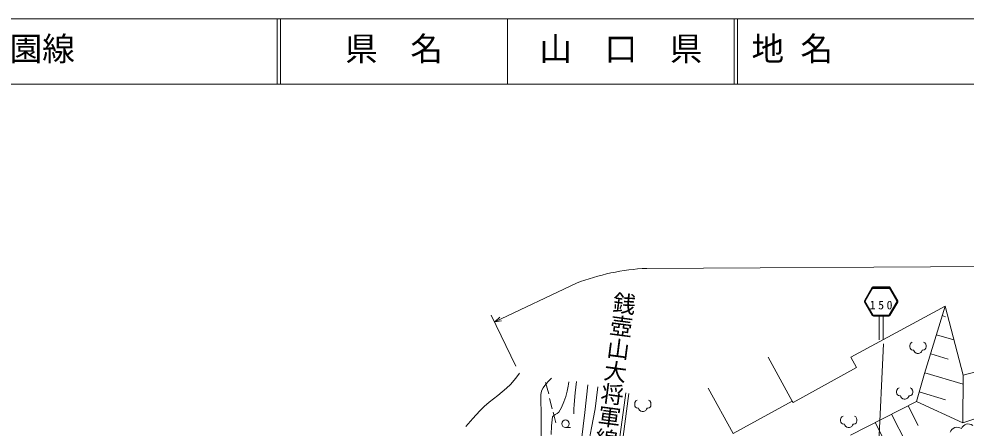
# Model space of a CAD drawing. Units: millimetres, scale not verified. Extents: x 40000 to 680000, y 20000 to 380000.
# Drawn here: x 258171 to 403252, y 317388 to 380000 of the extents above; entities that cross this region are included whole.
import ezdxf
from ezdxf.enums import TextEntityAlignment as Align

# ---------------------------------------------------------------- set-up
doc = ezdxf.new("R2010")
doc.units = ezdxf.units.MM
doc.header["$LTSCALE"] = 1000
doc.layers.add('S-SUV', color=7, linetype='Continuous', lineweight=13)
doc.styles.add('@ＭＳ ゴシック', font='')
doc.styles.add('ＭＳ ゴシック', font='')
doc.styles.get('@ＭＳ ゴシック').set_extended_font_data('@MS Gothic')
doc.styles.get('ＭＳ ゴシック').set_extended_font_data('MS Gothic')

msp = doc.modelspace()

# ---------------------------------------------------------------- linework, layer by layer
at = {"layer": 'S-SUV'}
for p, q in [((680000, 380000), (40000, 380000)), ((297750, 380000), (297750, 370000)), ((298250, 380000), (298250, 370000)), ((333000, 380000), (333000, 370000)), ((367750, 380000), (367750, 370000)), ((368250, 380000), (368250, 370000)), ((40000, 370000), (680000, 370000)), ((487427, 342580), (354330, 341827)), ((343557, 339547), (331053, 333649)), ((387698, 336875), (388884, 338925)), ((387819, 336825), (388987, 338845)), ((391525, 338724), (388956, 338724)), ((389057, 339024), (391424, 339024)), ((389074, 338894), (391407, 338894)), ((391493, 338845), (392661, 336825)), ((391597, 338925), (392782, 336875)), ((387698, 336674), (388884, 334624)), ((387819, 336724), (388987, 334704)), ((392661, 336724), (391493, 334704)), ((392782, 336674), (391597, 334624)), ((385622, 328213), (400028, 336054)), ((396898, 325725), (400028, 336054)), ((400028, 336054), (402793, 325489)), ((334278, 326880), (330507, 334666)), ((331053, 333649), (331836, 334333)), ((332080, 333815), (331053, 333649)), ((389057, 334524), (391424, 334524)), ((391407, 334654), (389074, 334654)), ((389940, 330913), (389940, 334524)), ((390540, 334524), (390540, 330913)), ((399590, 334593), (400124, 334433)), ((398713, 331672), (401385, 330870)), ((390581, 330265), (389699, 311596)), ((394675, 330204), (394631, 330010)), ((394631, 330010), (394631, 329816)), ((394631, 329816), (394675, 329616)), ((394825, 330429), (394675, 330204)), ((394675, 329616), (394775, 329473)), ((394775, 329473), (394919, 329373)), ((395019, 330529), (394825, 330429)), ((394919, 329373), (395119, 329329)), ((396644, 329329), (396838, 329373)), ((396931, 330429), (396738, 330529)), ((396838, 329373), (396981, 329473)), ((397081, 330204), (396931, 330429)), ((396981, 329473), (397081, 329616)), ((397131, 330010), (397081, 330204)), ((397081, 329616), (397131, 329816)), ((397131, 329816), (397131, 330010)), ((417982, 329485), (402793, 325489)), ((376626, 321507), (372956, 328215)), ((385622, 328213), (386473, 326652)), ((395119, 329329), (395213, 329329)), ((395213, 329329), (395294, 329179)), ((395294, 329179), (395394, 329004)), ((395394, 329004), (395588, 328854)), ((395588, 328854), (395781, 328810)), ((395781, 328810), (395969, 328810)), ((395969, 328810), (396125, 328854)), ((396125, 328854), (396319, 328954)), ((396319, 328954), (396413, 329054)), ((396413, 329054), (396463, 329179)), ((396463, 329179), (396544, 329329)), ((396544, 329329), (396644, 329329)), ((397836, 328751), (400508, 327949)), ((386473, 326652), (376757, 321313)), ((334013, 324723), (334427, 325249)), ((334427, 325249), (334834, 325783)), ((339754, 324999), (339197, 324466)), ((395643, 321449), (396898, 325725)), ((396959, 325830), (402785, 324081)), ((402748, 318166), (402793, 325489)), ((332863, 323473), (333456, 324073)), ((333456, 324073), (334013, 324723)), ((338464, 323559), (338282, 323187)), ((338704, 323910), (338464, 323559)), ((339197, 324466), (338704, 323910)), ((339329, 322607), (338805, 324369)), ((342165, 323006), (342314, 323811)), ((342314, 323811), (342362, 324118)), ((342362, 324118), (342409, 324435)), ((343585, 324522), (343375, 322774)), ((344877, 319787), (345326, 323998)), ((346414, 320337), (346846, 323701)), ((392993, 323531), (392799, 323431)), ((394906, 323431), (394712, 323531)), ((330199, 321340), (331549, 322382)), ((331549, 322382), (332863, 323473)), ((338180, 322838), (338136, 322470)), ((338136, 322470), (338177, 318912)), ((338282, 323187), (338180, 322838)), ((341659, 321382), (341960, 322228)), ((341960, 322228), (342165, 323006)), ((343375, 322774), (343225, 321013)), ((349941, 313922), (351118, 322762)), ((351614, 322696), (350437, 313860)), ((367557, 316545), (363744, 323514)), ((392649, 323206), (392606, 323012)), ((392606, 323012), (392606, 322818)), ((392606, 322818), (392649, 322618)), ((392799, 323431), (392649, 323206)), ((392649, 322618), (392749, 322475)), ((392749, 322475), (392893, 322375)), ((392893, 322375), (393093, 322331)), ((393093, 322331), (393187, 322331)), ((393187, 322331), (393268, 322181)), ((393268, 322181), (393368, 322006)), ((394387, 322056), (394437, 322181)), ((394437, 322181), (394518, 322331)), ((394518, 322331), (394618, 322331)), ((394618, 322331), (394812, 322375)), ((394812, 322375), (394956, 322475)), ((395056, 323206), (394906, 323431)), ((394956, 322475), (395056, 322618)), ((395106, 323012), (395056, 323206)), ((395056, 322618), (395106, 322818)), ((395106, 322818), (395106, 323012)), ((396082, 322909), (400092, 321705)), ((328746, 320015), (329448, 320696)), ((329448, 320696), (330199, 321340)), ((339852, 320322), (339424, 321893)), ((341297, 320545), (341659, 321382)), ((343225, 321013), (343185, 320286)), ((352533, 321317), (352490, 321123)), ((352490, 321123), (352490, 320930)), ((352490, 320930), (352533, 320730)), ((352683, 321542), (352533, 321317)), ((352533, 320730), (352633, 320586)), ((352877, 321642), (352683, 321542)), ((354790, 321542), (354596, 321642)), ((354940, 321317), (354790, 321542)), ((354840, 320586), (354940, 320730)), ((354990, 321123), (354940, 321317)), ((354940, 320730), (354990, 320930)), ((354990, 320930), (354990, 321123)), ((376629, 321508), (367557, 316545)), ((376629, 321508), (376757, 321313)), ((395643, 321449), (385529, 316298)), ((393368, 322006), (393562, 321856)), ((393562, 321856), (393756, 321812)), ((393756, 321812), (393943, 321812)), ((393943, 321812), (394099, 321856)), ((394099, 321856), (394293, 321956)), ((394293, 321956), (394387, 322056)), ((394379, 320805), (395909, 317801)), ((395643, 321449), (402748, 318166)), ((402748, 318166), (410549, 320796)), ((327677, 318850), (328746, 320015)), ((339903, 319119), (340087, 319297)), ((340424, 318180), (339995, 319798)), ((340087, 319297), (340327, 319442)), ((340327, 319442), (340613, 319621)), ((340613, 319621), (340851, 319840)), ((340851, 319840), (341096, 320171)), ((341096, 320171), (341297, 320545)), ((343185, 320286), (343149, 319559)), ((344368, 315578), (344877, 319787)), ((345892, 317405), (346414, 320337)), ((352633, 320586), (352777, 320486)), ((352777, 320486), (352977, 320442)), ((352977, 320442), (353071, 320442)), ((353071, 320442), (353152, 320292)), ((353152, 320292), (353252, 320117)), ((353252, 320117), (353446, 319967)), ((353446, 319967), (353640, 319923)), ((353640, 319923), (353827, 319923)), ((353827, 319923), (353983, 319967)), ((353983, 319967), (354177, 320067)), ((354177, 320067), (354271, 320167)), ((354271, 320167), (354321, 320292)), ((354321, 320292), (354402, 320442)), ((354402, 320442), (354502, 320442)), ((354502, 320442), (354696, 320486)), ((354696, 320486), (354840, 320586)), ((384430, 319203), (384236, 319103)), ((386343, 319103), (386149, 319203)), ((391851, 319517), (394144, 315014)), ((326650, 317642), (327677, 318850)), ((338177, 318912), (338157, 315375)), ((339689, 316388), (339766, 317749)), ((339766, 317749), (339903, 319119)), ((384086, 318878), (384043, 318685)), ((384043, 318685), (384043, 318491)), ((384043, 318491), (384086, 318291)), ((384236, 319103), (384086, 318878)), ((384086, 318291), (384186, 318147)), ((384186, 318147), (384330, 318047)), ((384330, 318047), (384530, 318003)), ((384530, 318003), (384624, 318003)), ((384624, 318003), (384705, 317853)), ((384705, 317853), (384805, 317678)), ((385730, 317628), (385824, 317728)), ((385824, 317728), (385874, 317853)), ((385874, 317853), (385955, 318003)), ((385955, 318003), (386055, 318003)), ((386055, 318003), (386249, 318047)), ((386249, 318047), (386393, 318147)), ((386493, 318878), (386343, 319103)), ((386393, 318147), (386493, 318291)), ((386543, 318685), (386493, 318878)), ((386493, 318291), (386543, 318491)), ((386543, 318491), (386543, 318685)), ((389322, 318229), (390545, 315829)), ((341894, 317476), (342640, 317476)), ((344505, 310315), (345892, 317405)), ((384805, 317678), (384999, 317528)), ((384999, 317528), (385193, 317485)), ((385193, 317485), (385380, 317485)), ((385380, 317485), (385536, 317528)), ((385536, 317528), (385730, 317628))]:
    msp.add_line(p, q, dxfattribs=at)
msp.add_circle((341894, 318049), 574, dxfattribs=at)
for centre, radius, start, end in [((355949, 307589), 34277, 92.70813, 111.19556), ((389057, 338824), 200, 90, 149.96338), ((389074, 338794), 100, 90, 149.96338), ((391407, 338794), 100, 30.03674, 90), ((391424, 338824), 200, 30.03674, 90), ((387871, 336774), 200, 149.96338, 210.03687), ((387906, 336774), 100, 149.96338, 210.03687), ((392575, 336774), 100, 329.96332, 30.03668), ((392609, 336774), 200, 329.96332, 30.03668), ((389057, 334725), 200, 210.03687, 270), ((389074, 334755), 100, 210.03687, 270), ((391407, 334755), 100, 270, 329.96332), ((391424, 334725), 200, 270, 329.96332), ((403596, 316897), 1117, 52.81531, 159.0755), ((401891, 316364), 1142, 54.64124, 160.90143)]:
    msp.add_arc(centre, radius, start, end, dxfattribs=at)

# ---------------------------------------------------------------- texts
at = {"layer": 'S-SUV', "style": 'ＭＳ ゴシック'}
for s, p in [('一般県道銭壺山公園線', (216734, 372500)), ('県\u3000名', (308125, 372500)), ('山\u3000口\u3000県', (337875, 372500)), ('地 名', (370380, 372500))]:
    msp.add_text(s, height=3666, dxfattribs=at).set_placement(p, align=Align.BOTTOM_LEFT)
at = {"layer": 'S-SUV', "style": '@ＭＳ ゴシック'}
msp.add_text('銭壺山大将軍線', height=2566, rotation=262.5, dxfattribs=at).set_placement((349056, 338470), align=Align.BOTTOM_LEFT)
at = {"layer": 'S-SUV', "insert": (388497, 335535), "char_height": 1320, "attachment_point": 7, "rotation": 359.9, "style": 'ＭＳ ゴシック'}
msp.add_mtext('\\T1.44;150', dxfattribs=at)

doc.saveas('drawing.dxf')
